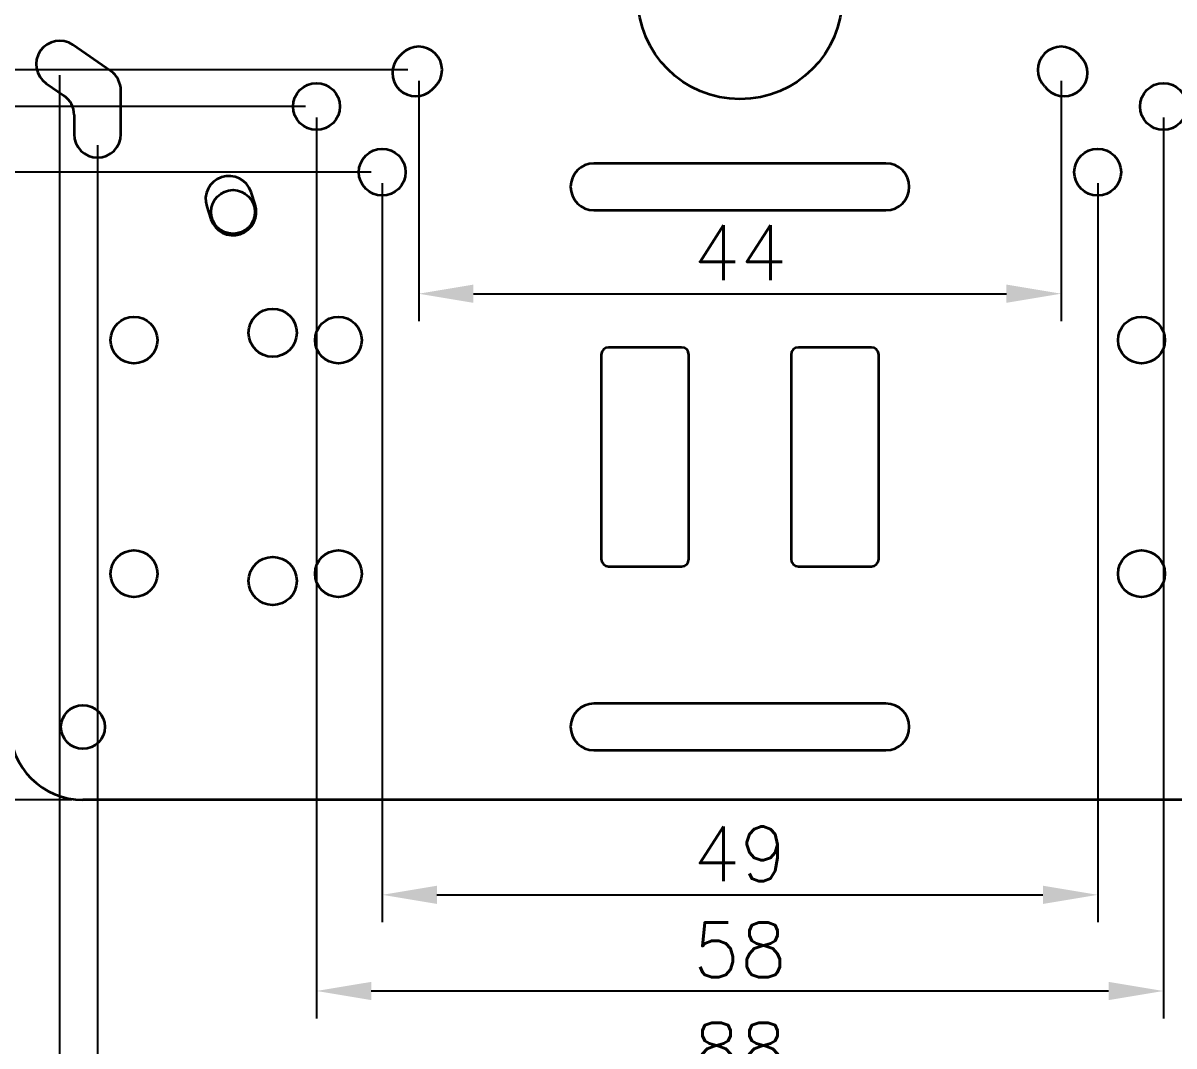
# Model space of a CAD drawing. Header units: millimetres. Extents: x 3171 to 3496, y 686 to 979.
# Drawn here: x 3237.2 to 3316, y 753.7 to 823.8 of the extents above; entities that cross this region are included whole.
import ezdxf

# ---------------------------------------------------------------- set-up
doc = ezdxf.new("R2010")
doc.units = ezdxf.units.MM
doc.header["$LTSCALE"] = 0.5
for name, color, linetype, lineweight in [('尺寸线', 3, 'Continuous', 13), ('波浪线', 3, 'Continuous', 18), ('粗实线', 7, 'Continuous', 35)]:
    doc.layers.add(name, color=color, linetype=linetype, lineweight=lineweight)
doc.styles.add('数字和字母', font='romans.shx')
doc.dimstyles.new('轮趣标注1比1', dxfattribs={"dimscale": 1.5, "dimtxt": 2.5, "dimasz": 2.5, "dimexe": 1.25, "dimexo": 0.5, "dimtad": 1, "dimdec": 1, "dimdsep": 46, "dimtxsty": '数字和字母', "dimcen": 2.5, "dimadec": 0, "dimazin": 2, "dimtfac": 1, "dimtmove": 0, "dimatfit": 3, "dimfxl": 1, "dimtolj": 1, "dimarcsym": 0})

# ---------------------------------------------------------------- blocks, each defined once
blk = doc.blocks.new('*D50')
at = {"layer": 'Defpoints', "color": 0}
for p in [(3246.29, 914.557), (3197.809, 770.557), (3241.29, 770.557)]:
    blk.add_point(p, dxfattribs=at)
at = {"layer": '波浪线', "color": 0, "lineweight": -2}
for p, q in [((3245.54, 914.557), (3195.934, 914.557)), ((3197.809, 910.807), (3197.809, 774.307)), ((3240.54, 770.557), (3195.934, 770.557))]:
    blk.add_line(p, q, dxfattribs=at)
at = {"layer": '波浪线', "color": 0}
for points in [[(3198.434, 910.807), (3197.184, 910.807), (3197.809, 914.557)], [(3197.184, 774.307), (3198.434, 774.307), (3197.809, 770.557)]]:
    blk.add_solid(points, dxfattribs=at)
at = {"layer": '波浪线', "color": 0, "insert": (3194.996, 842.557), "char_height": 3.75, "attachment_point": 5, "rotation": 90, "style": '数字和字母'}
blk.add_mtext('\\A1;144', dxfattribs=at)
blk = doc.blocks.new('*D55')
at = {"layer": 'Defpoints', "color": 0}
for p in [(3264.29, 864.557), (3231.086, 820.557), (3264.29, 820.557)]:
    blk.add_point(p, dxfattribs=at)
at = {"layer": '尺寸线', "color": 0, "lineweight": -2}
for p, q in [((3263.54, 864.557), (3229.211, 864.557)), ((3231.086, 860.807), (3231.086, 824.307)), ((3263.54, 820.557), (3229.211, 820.557))]:
    blk.add_line(p, q, dxfattribs=at)
at = {"layer": '尺寸线', "color": 0}
for points in [[(3231.711, 860.807), (3230.461, 860.807), (3231.086, 864.557)], [(3230.461, 824.307), (3231.711, 824.307), (3231.086, 820.557)]]:
    blk.add_solid(points, dxfattribs=at)
at = {"layer": '尺寸线', "color": 0, "insert": (3228.273, 842.557), "char_height": 3.75, "attachment_point": 5, "rotation": 90, "style": '数字和字母'}
blk.add_mtext('\\A1;44', dxfattribs=at)
blk = doc.blocks.new('*D56')
at = {"layer": 'Defpoints', "color": 0}
for p in [(3257.29, 867.057), (3224.141, 818.057), (3257.29, 818.057)]:
    blk.add_point(p, dxfattribs=at)
at = {"layer": '尺寸线', "color": 0, "lineweight": -2}
for p, q in [((3256.54, 867.057), (3222.266, 867.057)), ((3224.141, 863.307), (3224.141, 821.807)), ((3256.54, 818.057), (3222.266, 818.057))]:
    blk.add_line(p, q, dxfattribs=at)
at = {"layer": '尺寸线', "color": 0}
for points in [[(3224.766, 863.307), (3223.516, 863.307), (3224.141, 867.057)], [(3223.516, 821.807), (3224.766, 821.807), (3224.141, 818.057)]]:
    blk.add_solid(points, dxfattribs=at)
at = {"layer": '尺寸线', "color": 0, "insert": (3221.329, 842.557), "char_height": 3.75, "attachment_point": 5, "rotation": 90, "style": '数字和字母'}
blk.add_mtext('\\A1;49', dxfattribs=at)
blk = doc.blocks.new('*D57')
at = {"layer": 'Defpoints', "color": 0}
for p in [(3261.79, 871.557), (3217.178, 813.557), (3261.79, 813.557)]:
    blk.add_point(p, dxfattribs=at)
at = {"layer": '尺寸线', "color": 0, "lineweight": -2}
for p, q in [((3261.04, 871.557), (3215.303, 871.557)), ((3217.178, 867.807), (3217.178, 817.307)), ((3261.04, 813.557), (3215.303, 813.557))]:
    blk.add_line(p, q, dxfattribs=at)
at = {"layer": '尺寸线', "color": 0}
for points in [[(3217.803, 867.807), (3216.553, 867.807), (3217.178, 871.557)], [(3216.553, 817.307), (3217.803, 817.307), (3217.178, 813.557)]]:
    blk.add_solid(points, dxfattribs=at)
at = {"layer": '尺寸线', "color": 0, "insert": (3214.365, 842.557), "char_height": 3.75, "attachment_point": 5, "rotation": 90, "style": '数字和字母'}
blk.add_mtext('\\A1;58', dxfattribs=at)
blk = doc.blocks.new('*D58')
at = {"layer": 'Defpoints', "color": 0}
for p in [(3264.29, 820.557), (3308.29, 820.557), (3308.29, 805.232)]:
    blk.add_point(p, dxfattribs=at)
at = {"layer": '尺寸线', "color": 0, "lineweight": -2}
for p, q in [((3264.29, 819.807), (3264.29, 803.357)), ((3308.29, 819.807), (3308.29, 803.357)), ((3268.04, 805.232), (3304.54, 805.232))]:
    blk.add_line(p, q, dxfattribs=at)
at = {"layer": '尺寸线', "color": 0}
for points in [[(3268.04, 805.857), (3268.04, 804.607), (3264.29, 805.232)], [(3304.54, 804.607), (3304.54, 805.857), (3308.29, 805.232)]]:
    blk.add_solid(points, dxfattribs=at)
at = {"layer": '尺寸线', "color": 0, "insert": (3286.29, 808.045), "char_height": 3.75, "attachment_point": 5, "style": '数字和字母'}
blk.add_mtext('\\A1;44', dxfattribs=at)
blk = doc.blocks.new('*D59')
at = {"layer": 'Defpoints', "color": 0}
for p in [(3208.1, 879.057), (3240.79, 879.057), (3264.29, 820.557)]:
    blk.add_point(p, dxfattribs=at)
at = {"layer": '尺寸线', "color": 0, "lineweight": -2}
for p, q in [((3240.04, 879.057), (3206.225, 879.057)), ((3208.1, 824.307), (3208.1, 875.307)), ((3263.54, 820.557), (3206.225, 820.557))]:
    blk.add_line(p, q, dxfattribs=at)
at = {"layer": '尺寸线', "color": 0}
for points in [[(3208.725, 875.307), (3207.475, 875.307), (3208.1, 879.057)], [(3207.475, 824.307), (3208.725, 824.307), (3208.1, 820.557)]]:
    blk.add_solid(points, dxfattribs=at)
at = {"layer": '尺寸线', "color": 0, "insert": (3205.287, 849.807), "char_height": 3.75, "attachment_point": 5, "rotation": 90, "style": '数字和字母'}
blk.add_mtext('\\A1;58.5', dxfattribs=at)
blk = doc.blocks.new('*D60')
at = {"layer": 'Defpoints', "color": 0}
for p in [(3261.79, 813.557), (3310.79, 813.557), (3310.79, 764.055)]:
    blk.add_point(p, dxfattribs=at)
at = {"layer": '尺寸线', "color": 0, "lineweight": -2}
for p, q in [((3261.79, 812.807), (3261.79, 762.18)), ((3310.79, 812.807), (3310.79, 762.18)), ((3265.54, 764.055), (3307.04, 764.055))]:
    blk.add_line(p, q, dxfattribs=at)
at = {"layer": '尺寸线', "color": 0}
for points in [[(3265.54, 764.68), (3265.54, 763.43), (3261.79, 764.055)], [(3307.04, 763.43), (3307.04, 764.68), (3310.79, 764.055)]]:
    blk.add_solid(points, dxfattribs=at)
at = {"layer": '尺寸线', "color": 0, "insert": (3286.29, 766.867), "char_height": 3.75, "attachment_point": 5, "style": '数字和字母'}
blk.add_mtext('\\A1;49', dxfattribs=at)
blk = doc.blocks.new('*D61')
at = {"layer": 'Defpoints', "color": 0}
for p in [(3257.29, 818.057), (3315.29, 818.057), (3315.29, 757.468)]:
    blk.add_point(p, dxfattribs=at)
at = {"layer": '尺寸线', "color": 0, "lineweight": -2}
for p, q in [((3257.29, 817.307), (3257.29, 755.593)), ((3315.29, 817.307), (3315.29, 755.593)), ((3261.04, 757.468), (3311.54, 757.468))]:
    blk.add_line(p, q, dxfattribs=at)
at = {"layer": '尺寸线', "color": 0}
for points in [[(3261.04, 758.093), (3261.04, 756.843), (3257.29, 757.468)], [(3311.54, 756.843), (3311.54, 758.093), (3315.29, 757.468)]]:
    blk.add_solid(points, dxfattribs=at)
at = {"layer": '尺寸线', "color": 0, "insert": (3286.29, 760.28), "char_height": 3.75, "attachment_point": 5, "style": '数字和字母'}
blk.add_mtext('\\A1;58', dxfattribs=at)
blk = doc.blocks.new('*D62')
at = {"layer": 'Defpoints', "color": 0}
for p in [(3242.29, 816.157), (3330.29, 816.157), (3330.29, 750.61)]:
    blk.add_point(p, dxfattribs=at)
at = {"layer": '尺寸线', "color": 0, "lineweight": -2}
for p, q in [((3242.29, 815.407), (3242.29, 748.735)), ((3330.29, 815.407), (3330.29, 748.735)), ((3246.04, 750.61), (3326.54, 750.61))]:
    blk.add_line(p, q, dxfattribs=at)
at = {"layer": '尺寸线', "color": 0}
for points in [[(3246.04, 751.235), (3246.04, 749.985), (3242.29, 750.61)], [(3326.54, 749.985), (3326.54, 751.235), (3330.29, 750.61)]]:
    blk.add_solid(points, dxfattribs=at)
at = {"layer": '尺寸线', "color": 0, "insert": (3286.29, 753.423), "char_height": 3.75, "attachment_point": 5, "style": '数字和字母'}
blk.add_mtext('\\A1;88', dxfattribs=at)
blk = doc.blocks.new('*D63')
at = {"layer": 'Defpoints', "color": 0}
for p in [(3239.69, 820.957), (3332.89, 820.957), (3332.89, 742.211)]:
    blk.add_point(p, dxfattribs=at)
at = {"layer": '尺寸线', "color": 0, "lineweight": -2}
for p, q in [((3239.69, 820.207), (3239.69, 740.336)), ((3332.89, 820.207), (3332.89, 740.336)), ((3243.44, 742.211), (3329.14, 742.211))]:
    blk.add_line(p, q, dxfattribs=at)
at = {"layer": '尺寸线', "color": 0}
for points in [[(3243.44, 742.836), (3243.44, 741.586), (3239.69, 742.211)], [(3329.14, 741.586), (3329.14, 742.836), (3332.89, 742.211)]]:
    blk.add_solid(points, dxfattribs=at)
at = {"layer": '尺寸线', "color": 0, "insert": (3286.29, 745.024), "char_height": 3.75, "attachment_point": 5, "style": '数字和字母'}
blk.add_mtext('\\A1;93.2', dxfattribs=at)
blk = doc.blocks.new('*D64')
at = {"layer": 'Defpoints', "color": 0}
for p in [(3223.54, 770.505), (3349.04, 770.505), (3349.04, 733.523)]:
    blk.add_point(p, dxfattribs=at)
at = {"layer": '尺寸线', "color": 0, "lineweight": -2}
for p, q in [((3223.54, 769.755), (3223.54, 731.648)), ((3349.04, 769.755), (3349.04, 731.648)), ((3227.29, 733.523), (3345.29, 733.523))]:
    blk.add_line(p, q, dxfattribs=at)
at = {"layer": '尺寸线', "color": 0}
for points in [[(3227.29, 734.148), (3227.29, 732.898), (3223.54, 733.523)], [(3345.29, 732.898), (3345.29, 734.148), (3349.04, 733.523)]]:
    blk.add_solid(points, dxfattribs=at)
at = {"layer": '尺寸线', "color": 0, "insert": (3286.29, 736.335), "char_height": 3.75, "attachment_point": 5, "style": '数字和字母'}
blk.add_mtext('\\A1;125.5', dxfattribs=at)
blk = doc.blocks.new('*D65')
at = {"layer": 'Defpoints', "color": 0}
for p in [(3358.54, 776.64), (3214.04, 772.48), (3358.54, 724.673)]:
    blk.add_point(p, dxfattribs=at)
at = {"layer": '尺寸线', "color": 0, "lineweight": -2}
for p, q in [((3358.54, 775.89), (3358.54, 722.798)), ((3214.04, 771.73), (3214.04, 722.798)), ((3217.79, 724.673), (3354.79, 724.673))]:
    blk.add_line(p, q, dxfattribs=at)
at = {"layer": '尺寸线', "color": 0}
for points in [[(3217.79, 725.298), (3217.79, 724.048), (3214.04, 724.673)], [(3354.79, 724.048), (3354.79, 725.298), (3358.54, 724.673)]]:
    blk.add_solid(points, dxfattribs=at)
at = {"layer": '尺寸线', "color": 0, "insert": (3286.29, 727.486), "char_height": 3.75, "attachment_point": 5, "style": '数字和字母'}
blk.add_mtext('\\A1;144.5', dxfattribs=at)

msp = doc.modelspace()

# ---------------------------------------------------------------- linework, layer by layer
at = {"layer": '粗实线'}
for p, q in [((3243.201, 820.472), (3240.601, 822.272)), ((3263.159, 821.688), (3262.959, 821.488)), ((3309.621, 821.488), (3309.421, 821.688)), ((3238.779, 819.641), (3240.001, 818.796)), ((3243.89, 816.157), (3243.89, 819.157)), ((3265.221, 819.226), (3265.421, 819.426)), ((3307.159, 819.426), (3307.359, 819.226)), ((3240.69, 817.48), (3240.69, 816.157)), ((3296.29, 814.154), (3276.29, 814.154)), ((3253.092, 811.335), (3252.811, 812.195)), ((3249.769, 811.202), (3250.05, 810.341)), ((3276.29, 810.954), (3296.29, 810.954)), ((3276.79, 801.055), (3276.79, 787.055)), ((3282.29, 801.555), (3277.29, 801.555)), ((3282.79, 787.055), (3282.79, 801.055)), ((3289.79, 801.055), (3289.79, 787.055)), ((3295.29, 801.555), (3290.29, 801.555)), ((3295.79, 787.055), (3295.79, 801.055)), ((3277.29, 786.555), (3282.29, 786.555)), ((3290.29, 786.555), (3295.29, 786.555)), ((3296.29, 777.157), (3276.29, 777.157)), ((3276.29, 773.957), (3296.29, 773.957)), ((3331.29, 770.557), (3241.29, 770.557))]:
    msp.add_line(p, q, dxfattribs=at)
for centre, radius in [((3286.29, 825.557), 7), ((3257.29, 818.057), 1.6), ((3315.29, 818.057), 1.6), ((3261.79, 813.557), 1.6), ((3310.79, 813.557), 1.6), ((3251.571, 810.838), 1.5), ((3254.29, 802.555), 1.65), ((3244.79, 802.055), 1.6), ((3258.79, 802.055), 1.6), ((3313.79, 802.055), 1.6), ((3244.79, 786.055), 1.6), ((3258.79, 786.055), 1.6), ((3313.79, 786.055), 1.6), ((3254.29, 785.555), 1.65), ((3241.29, 775.557), 1.5)]:
    msp.add_circle(centre, radius, dxfattribs=at)
for centre, radius, start, end in [((3239.69, 820.957), 1.6, 55.30485, 235.30485), ((3264.29, 820.557), 1.6, 315, 135), ((3308.29, 820.557), 1.6, 45, 225), ((3264.09, 820.357), 1.6, 135, 315), ((3308.49, 820.357), 1.6, 225, 45), ((3242.29, 819.157), 1.6, 0, 55.30485), ((3239.09, 817.48), 1.6, 0, 55.30485), ((3242.29, 816.157), 1.6, 180, 0), ((3276.29, 812.554), 1.6, 90, 270), ((3296.29, 812.554), 1.6, 270, 90), ((3251.29, 811.699), 1.6, 18.08347, 198.08347), ((3251.571, 810.838), 1.6, 198.08347, 18.08347), ((3277.29, 801.055), 0.5, 90, 180), ((3282.29, 801.055), 0.5, 0, 90), ((3290.29, 801.055), 0.5, 90, 180), ((3295.29, 801.055), 0.5, 0, 90), ((3277.29, 787.055), 0.5, 180, 270), ((3282.29, 787.055), 0.5, 270, 0), ((3290.29, 787.055), 0.5, 180, 270), ((3295.29, 787.055), 0.5, 270, 0), ((3276.29, 775.557), 1.6, 90, 270), ((3296.29, 775.557), 1.6, 270, 90), ((3241.29, 775.557), 5, 180, 270)]:
    msp.add_arc(centre, radius, start, end, dxfattribs=at)

# ---------------------------------------------------------------- dimensions: what is measured, and where the dimension line sits
at = {"layer": '尺寸线'}
for base, p1, p2, picture, middle in [((3208.1, 879.057), (3264.29, 820.557), (3240.79, 879.057), '*D59', (3205.287, 849.807)), ((3217.178, 813.557), (3261.79, 871.557), (3261.79, 813.557), '*D57', (3214.365, 842.557)), ((3224.141, 818.057), (3257.29, 867.057), (3257.29, 818.057), '*D56', (3221.329, 842.557)), ((3231.086, 820.557), (3264.29, 864.557), (3264.29, 820.557), '*D55', (3228.273, 842.557))]:
    dim = msp.add_linear_dim(base=base, p1=p1, p2=p2, angle=90, dimstyle='轮趣标注1比1', dxfattribs=at)
    dim.commit()
    dim.dimension.update_dxf_attribs({"geometry": picture, "text_midpoint": middle})
for base, p1, p2, picture, middle in [((3332.89, 742.211), (3239.69, 820.957), (3332.89, 820.957), '*D63', (3286.29, 745.024)), ((3308.29, 805.232), (3264.29, 820.557), (3308.29, 820.557), '*D58', (3286.29, 808.045)), ((3315.29, 757.468), (3257.29, 818.057), (3315.29, 818.057), '*D61', (3286.29, 760.28)), ((3330.29, 750.61), (3242.29, 816.157), (3330.29, 816.157), '*D62', (3286.29, 753.423)), ((3310.79, 764.055), (3261.79, 813.557), (3310.79, 813.557), '*D60', (3286.29, 766.867)), ((3358.54, 724.673), (3214.04, 772.48), (3358.54, 776.64), '*D65', (3286.29, 727.486)), ((3349.04, 733.523), (3223.54, 770.505), (3349.04, 770.505), '*D64', (3286.29, 736.335))]:
    dim = msp.add_linear_dim(base=base, p1=p1, p2=p2, dimstyle='轮趣标注1比1', dxfattribs=at)
    dim.commit()
    dim.dimension.update_dxf_attribs({"geometry": picture, "text_midpoint": middle})
at = {"layer": '波浪线'}
dim = msp.add_linear_dim(base=(3197.809, 770.557), p1=(3246.29, 914.557), p2=(3241.29, 770.557), angle=90, dimstyle='轮趣标注1比1', dxfattribs=at)
dim.commit()
dim.dimension.update_dxf_attribs({"geometry": '*D50', "text_midpoint": (3194.996, 842.557)})

doc.saveas('drawing.dxf')
